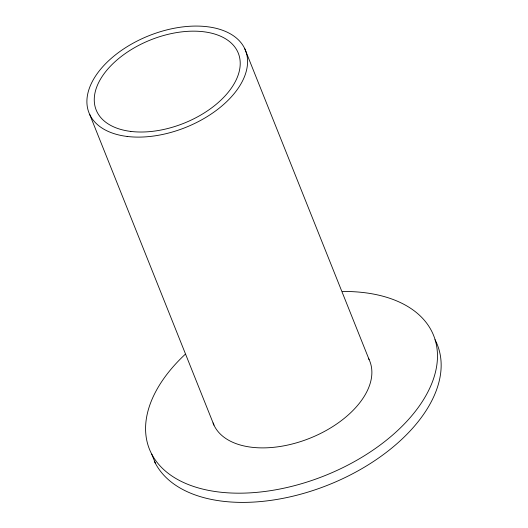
<?xml version="1.0" encoding="UTF-8"?>
<svg xmlns="http://www.w3.org/2000/svg" width="528" height="528" viewBox="0 0 528 528"><rect width="100%" height="100%" fill="white"/><g stroke="black" fill="none" stroke-linecap="round" stroke-linejoin="round"><path stroke-width="0.79" d="M244.814 48.827L369.118 359.608M89.668 114.365L213.972 425.146M151.741 454.159L155.423 463.373M342.5 291.469A153.041 89.74 -21.8 0 1 420.328 404.54A153.041 89.74 -21.8 0 1 206.415 489.938A153.041 89.74 -21.8 0 1 185.282 354.235M434.993 339.695A153.041 89.74 -21.8 0 1 335.306 482.038A153.041 89.74 -21.8 0 1 154.348 461.208M368.438 358.248A84.236 49.394 -21.8 0 1 311.731 437.481A84.236 49.394 -21.8 0 1 213.048 422.921M127.169 136.455A84.236 49.394 -21.8 0 0 247.579 61.538A84.236 49.394 -21.8 0 0 126.977 46.787A84.236 49.394 -21.8 0 0 127.169 136.455M130.838 131.426A76.52 44.867 -21.8 0 0 240.22 63.373A76.52 44.867 -21.8 0 0 130.667 49.975A76.52 44.867 -21.8 0 0 130.838 131.426"/></g></svg>
